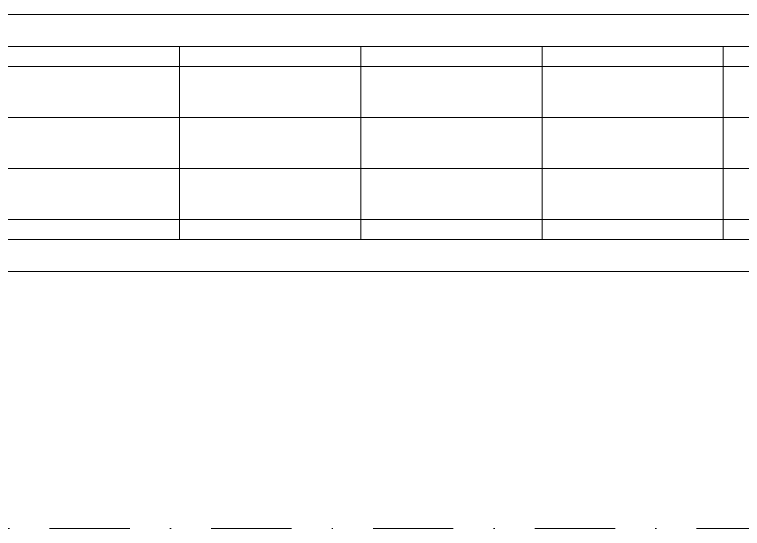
# Model space of a CAD drawing. Extents: x -2050 to 29725, y -1777 to 6820.
# Drawn here: x 7606 to 7662.7, y 345 to 385 of the extents above; entities that cross this region are included whole.
import ezdxf

# ---------------------------------------------------------------- set-up
doc = ezdxf.new("R2010")
doc.units = 0
doc.header["$LTSCALE"] = 25
doc.header["$MEASUREMENT"] = 0
doc.linetypes.add('DASHDOT2', pattern=[0.5, 0.25, -0.125, 0, -0.125])
doc.layers.get('0').update_dxf_attribs({"color": 9, "lineweight": 9})
doc.layers.add('24', color=9, linetype='DASHDOT2', lineweight=9)
doc.layers.add('32', color=9, linetype='Continuous', lineweight=9)

# ---------------------------------------------------------------- blocks, each defined once
blk = doc.blocks.new('p-konvektor_audi')
for p, q in [((250.001, 89.476), (-0.004, 89.467)), ((250, 89.475), (0, 89.476)), ((101.323, 71.948), (101.321, 86.986)), ((115.442, 71.948), (115.44, 86.985)), ((129.562, 71.947), (129.559, 86.985)), ((143.681, 71.947), (143.679, 86.984)), ((199.293, 85.436), (2.485, 85.425)), ((196.989, 81.459), (2.485, 81.448)), ((194.684, 77.483), (2.486, 77.471)), ((192.379, 73.506), (2.486, 73.495)), ((0, 69.468), (250, 69.467))]:
    blk.add_line(p, q)
for points in [[(250, 89.475), (0, 89.475), (0, 69.468), (250, 69.468)], [(247.514, 86.989), (247.515, 71.952), (2.486, 71.953), (2.485, 86.99)]]:
    blk.add_lwpolyline(points, close=True)

msp = doc.modelspace()

# ---------------------------------------------------------------- linework, layer by layer
at = {"layer": '24'}
msp.add_lwpolyline([(6827.5, 345), (11027.5, 345)], dxfattribs=at)

# ---------------------------------------------------------------- block references
at = {"layer": '32', "xscale": -1, "rotation": 180}
msp.add_blockref('p-konvektor_audi', (7517.5, 454.476), dxfattribs=at)

doc.saveas('drawing.dxf')
